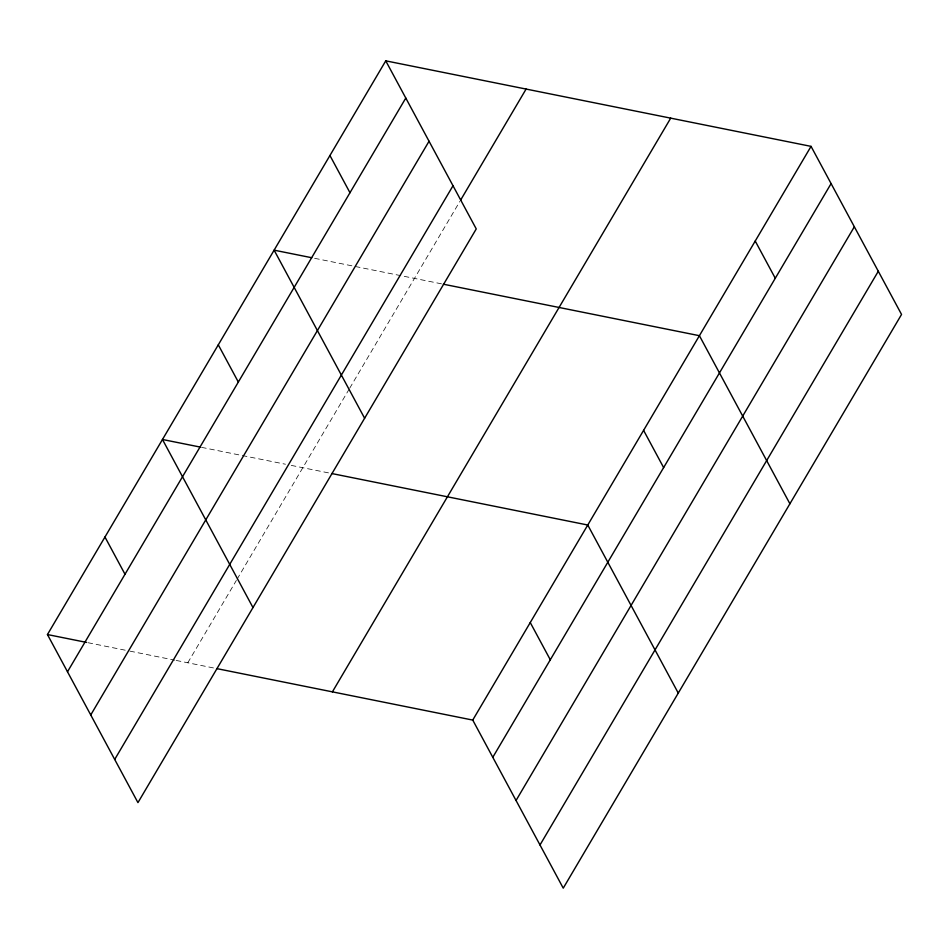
<?xml version="1.0" encoding="UTF-8"?>
<svg xmlns="http://www.w3.org/2000/svg" width="949" height="949" viewBox="0 0 949 949"><rect width="100%" height="100%" fill="white"/><g stroke="black" fill="none" stroke-linecap="round" stroke-linejoin="round"><path stroke-width="0.71" stroke-dasharray="4.75 3.56" d="M187.795 662.77L236.348 580.444M237.096 579.175L348.959 389.458M349.707 388.2L459.862 201.402M314.629 258.318L441.937 283.917M201.544 447.347L285.459 464.227M291.248 465.39L330.299 473.243M87.96 642.698L128.471 650.848M129.918 651.133L174.77 660.16M176.217 660.445L215.269 668.298"/><path stroke-width="1.42" d="M385.757 60.843L476.256 228.923L137.949 802.629L47.45 634.549L385.757 60.843L811.051 146.371L901.55 314.451L563.243 888.157L472.744 720.077L216.716 668.594M67.498 671.773L405.792 98.067M90.748 714.953L429.043 141.247M114.699 759.449L453.005 185.743M460.609 200.132L526.102 89.064M332.399 691.857L670.706 118.15M472.744 720.077L811.051 146.371M492.792 757.302L831.099 183.596M516.042 800.493L854.349 226.775M539.993 844.978L878.299 271.272M311.735 257.725L274.119 250.168L364.618 418.248M443.385 284.202L699.413 335.697L789.912 503.777M200.097 447.05L162.469 439.494L252.98 607.574M331.735 473.527L587.763 525.022L678.274 693.102M47.45 634.549L86.513 642.402M755.226 241.034L775.274 278.259M643.588 430.36L663.636 467.584M329.932 155.506L349.979 192.73M530.254 622.544L550.301 659.78M218.294 344.831L238.341 382.056M104.959 537.015L125.007 574.252"/></g></svg>
